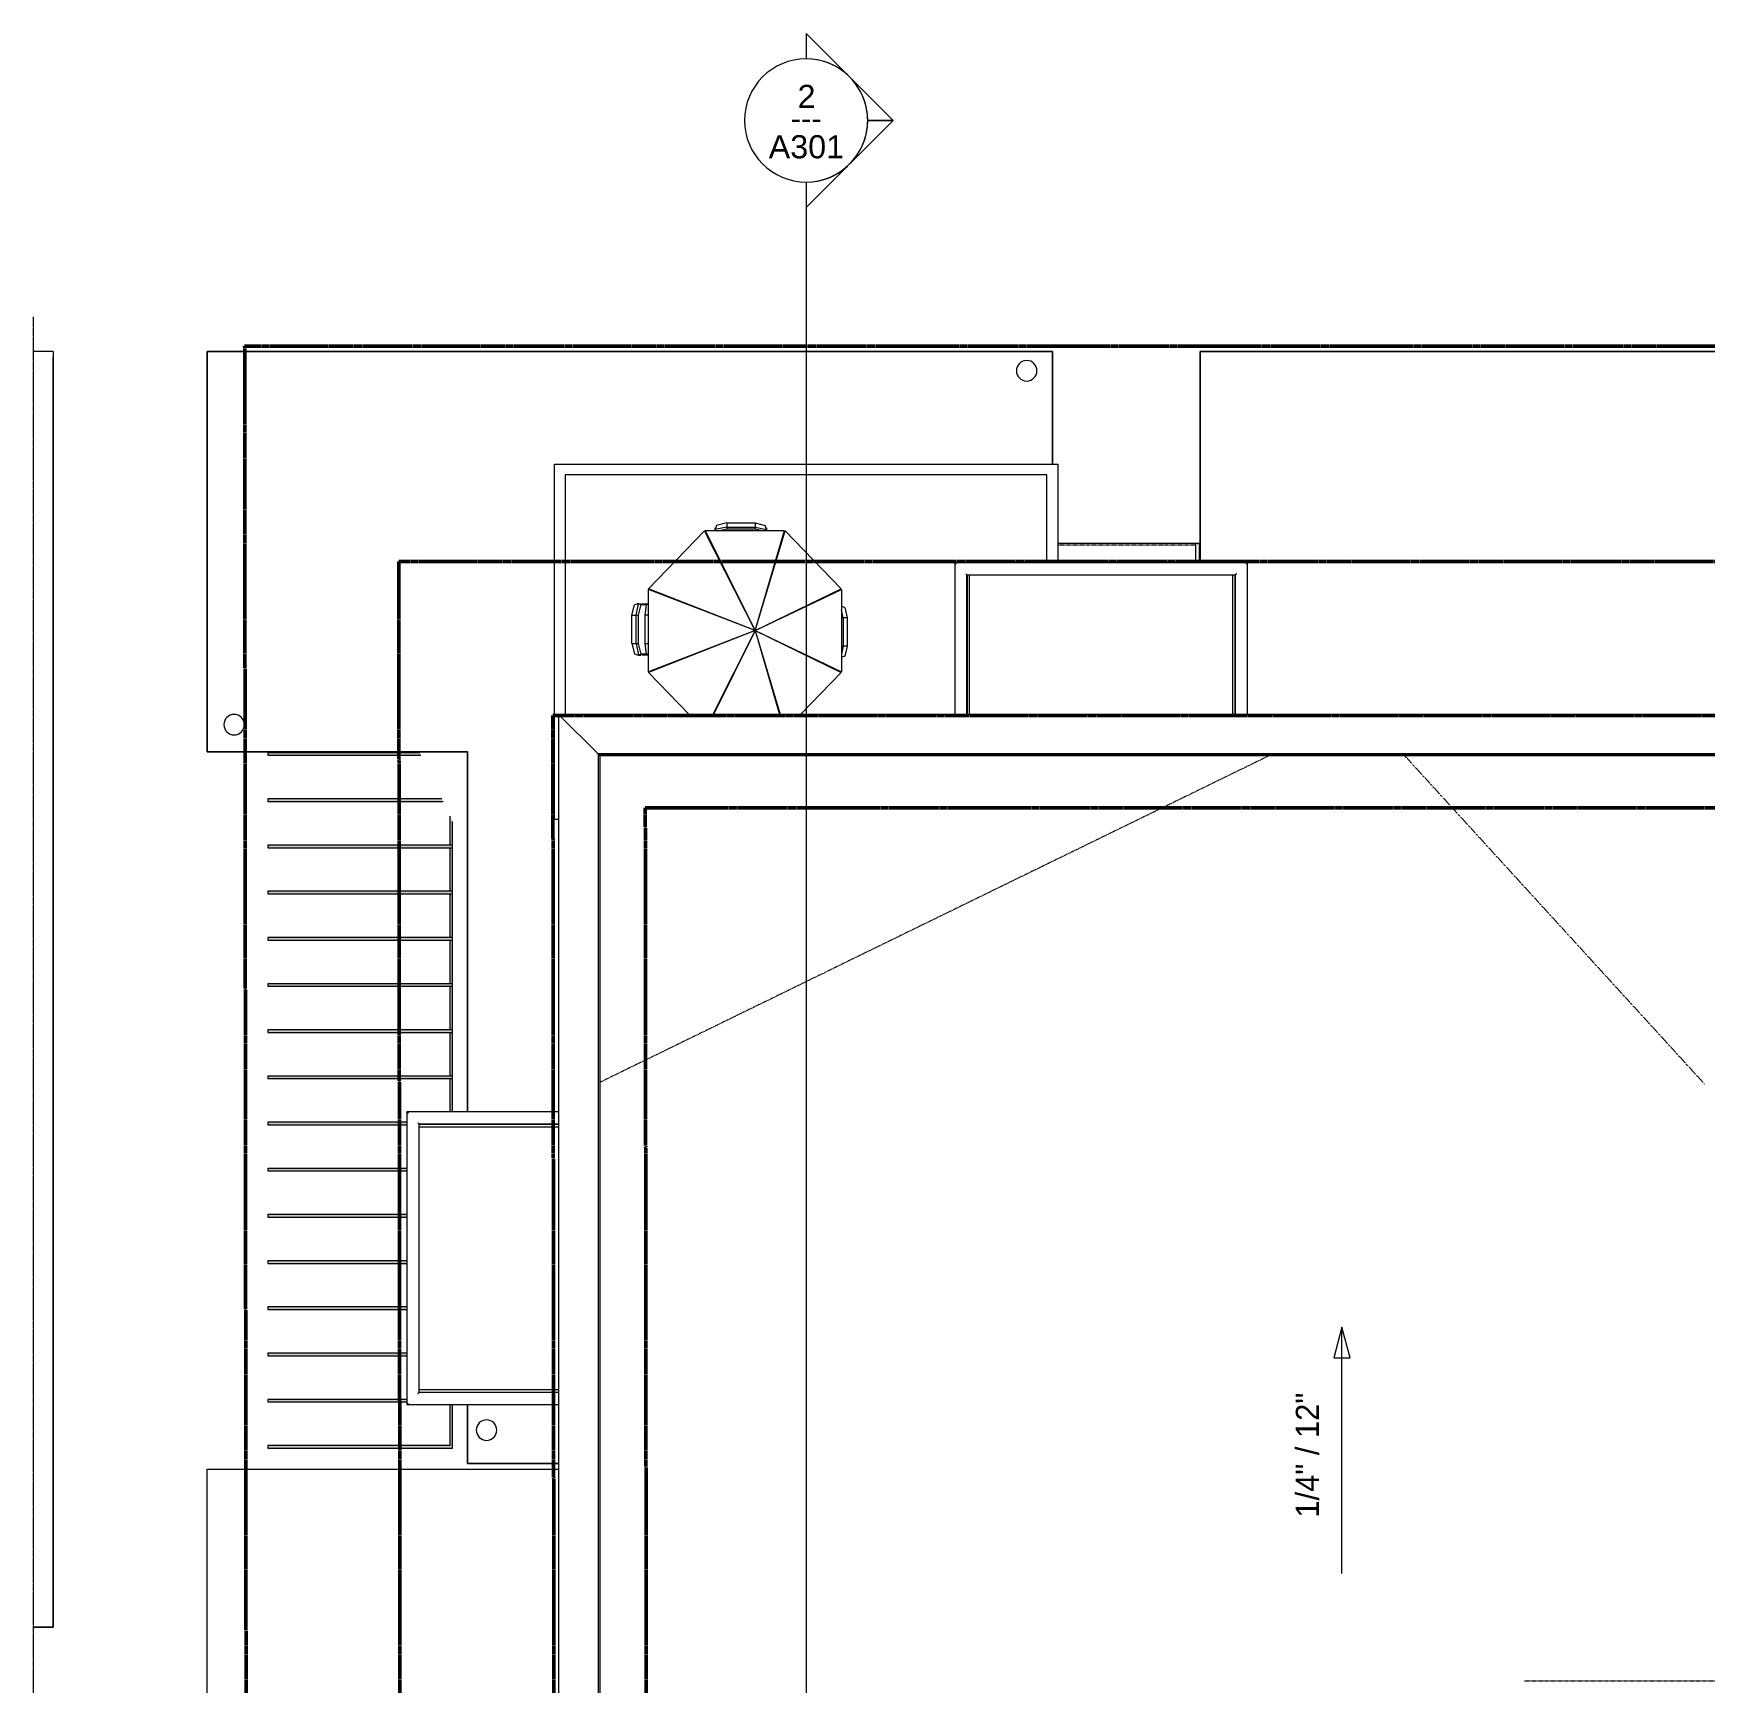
# Model space of a CAD drawing. Header units: inches. Extents: x -4250 to -935, y 9756 to 12395.
# Drawn here: x -4072 to -3420, y 11748 to 12391 of the extents above; entities that cross this region are included whole.
import ezdxf

# ---------------------------------------------------------------- set-up
doc = ezdxf.new("R2010")
doc.units = ezdxf.units.IN
doc.header["$MEASUREMENT"] = 0
for name, pattern in [('Aligning Line 1_8_', [0.25, 0.125, -0.125]), ('Dash 1_16_', [0.125, 0.0625, -0.0625]), ('Double Dash 3_8_', [1, 0.375, -0.125, 0.125, -0.125, 0.125, -0.125]), ('Overhead 1_16_', [0.101562, 0.0625, -0.039062])]:
    doc.linetypes.add(name, pattern=pattern)
for name, color, linetype, lineweight in [('0-2', 7, 'Continuous', 9), ('A-FLOR-HRAL', 11, 'Continuous', 9), ('A-GENM-1', 55, 'Continuous', 9), ('A-GENM-2', 7, 'Continuous', 9), ('A-ROOF-3', 7, 'Dash 1_16_', 9), ('A-WALL-2', 113, 'Continuous', 9), ('C-PROP-LINE', 91, 'Double Dash 3_8_', 50), ('C-TOPO', 7, 'Continuous', 9), ('E-LITE-EQPM', 33, 'Continuous', 9), ('G-ANNO-DIMS', 111, 'Continuous', 9), ('G-ANNO-SYMB-1', 147, 'Aligning Line 1_8_', 9), ('G-ANNO-SYMB-2', 111, 'Continuous', 9), ('G-IMPT', 8, 'Continuous', 9), ('S-STRS', 31, 'Continuous', 9), ('S-STRS-1', 31, 'Overhead 1_16_', 9)]:
    doc.layers.add(name, color=color, linetype=linetype, lineweight=lineweight)
doc.styles.add('Arial', font='arial.ttf', dxfattribs={"height": 9})
doc.styles.add('Century Gothic_1', font='ufonts.com_century-gothic.ttf', dxfattribs={"height": 9})

# ---------------------------------------------------------------- blocks, each defined once
blk = doc.blocks.new('Parking_Stall_Multiple - BIKE PARKING-1367944-FLOOR PLAN - ROOF')
at = {"layer": 'A-GENM-1'}
h = blk.add_hatch(color=256, dxfattribs=at)
h.paths.add_polyline_path([(72, 0), (0, 0), (0, -16.99), (1, -16.99), (1, -1), (72, -1)], flags=0)
h.paths.add_polyline_path([(36.5, -18.5), (17.78, -18.76), (17.78, -19), (72, -19)], flags=0)
h = blk.add_hatch(color=256, dxfattribs=at)
h.paths.add_polyline_path([(72, -18), (17.78, -18), (17.78, -18.76), (36.5, -18.5), (72, -19)], flags=0)
h.paths.add_polyline_path([(36.5, -36.5), (17.78, -36.76), (17.78, -37), (72, -37)], flags=0)
h = blk.add_hatch(color=256, dxfattribs=at)
h.paths.add_polyline_path([(17.78, -36), (17.78, -36.76), (36.5, -36.5), (72, -37), (72, -36), (20.96, -36)], flags=0)
h.paths.add_polyline_path([(36.5, -54.5), (17.78, -54.76), (17.78, -55), (72, -55), (60.64, -54.84)], flags=0)
h = blk.add_hatch(color=256, dxfattribs=at)
h.paths.add_polyline_path([(72, -54), (17.78, -54), (17.78, -54.76), (36.5, -54.5), (72, -55)], flags=0)
h.paths.add_polyline_path([(36.5, -72.5), (17.78, -72.76), (17.78, -73), (72, -73)], flags=0)
h = blk.add_hatch(color=256, dxfattribs=at)
h.paths.add_polyline_path([(17.78, -72), (17.78, -72.76), (36.5, -72.5), (72, -73), (72, -72), (20.96, -72)], flags=0)
h.paths.add_polyline_path([(36.5, -90.5), (17.78, -90.76), (17.78, -91), (72, -91)], flags=0)
h = blk.add_hatch(color=256, dxfattribs=at)
h.paths.add_polyline_path([(72, -90), (17.78, -90), (17.78, -90.76), (36.5, -90.5), (72, -91)], flags=0)
h.paths.add_polyline_path([(36.5, -108.5), (17.78, -108.76), (17.78, -109), (72, -109)], flags=0)
h = blk.add_hatch(color=256, dxfattribs=at)
h.paths.add_polyline_path([(29.34, -108), (17.78, -108), (17.78, -108.76), (36.5, -108.5), (72, -109), (72, -108)], flags=0)
h.paths.add_polyline_path([(36.5, -126.5), (17.78, -126.76), (17.78, -127), (72, -127)], flags=0)
h = blk.add_hatch(color=256, dxfattribs=at)
h.paths.add_polyline_path([(72, -126), (17.78, -126), (17.78, -126.76), (36.5, -126.5), (72, -127)], flags=0)
h.paths.add_polyline_path([(1, -145), (72, -145), (36.5, -144.5), (12.47, -144.84)], flags=0)
h.paths.add_polyline_path([(0, -144), (0.05, -144.95), (0, -145), (1, -145), (0.5, -144.5)], flags=0)
h.paths.add_polyline_path([(0.28, -131.04), (0, -131.04), (0, -144), (1, -144), (1, -131.04)], flags=0)
h = blk.add_hatch(color=256, dxfattribs=at)
h.paths.add_polyline_path([(72, -144), (0, -144), (1, -145), (36.5, -144.5), (72, -145)], flags=0)
h.paths.add_polyline_path([(0, -144), (0, -145), (0.05, -144.95)], flags=0)
h.paths.add_polyline_path([(1, -163), (72, -163), (36.5, -162.5), (29.34, -162.6)], flags=0)
h.paths.add_polyline_path([(0, -162), (0, -163), (1, -163), (0.5, -162.5)], flags=0)
h.paths.add_polyline_path([(0, -145), (0, -162), (1, -162), (1, -145), (0.06, -145)], flags=0)
h = blk.add_hatch(color=256, dxfattribs=at)
h.paths.add_polyline_path([(72, -162), (0, -162), (1, -163), (36.5, -162.5), (72, -163)], flags=0)
h.paths.add_polyline_path([(1, -181), (72, -181), (36.5, -180.5), (29.34, -180.6)], flags=0)
h.paths.add_polyline_path([(0, -180), (0.05, -180.95), (0, -181), (1, -181), (0.5, -180.5)], flags=0)
h.paths.add_polyline_path([(1, -163), (0, -163), (0, -180), (1, -180), (1, -164.86)], flags=0)
h = blk.add_hatch(color=256, dxfattribs=at)
h.paths.add_polyline_path([(72, -180), (0, -180), (1, -181), (36.5, -180.5), (72, -181)], flags=0)
h.paths.add_polyline_path([(0, -180), (0, -181), (0.05, -180.95)], flags=0)
h.paths.add_polyline_path([(1, -199), (72, -199), (36.5, -198.5), (29.34, -198.6)], flags=0)
h.paths.add_polyline_path([(0, -198), (0, -199), (1, -199), (0.5, -198.5)], flags=0)
h.paths.add_polyline_path([(1, -181), (0, -181), (0, -198), (1, -198)], flags=0)
h = blk.add_hatch(color=256, dxfattribs=at)
h.paths.add_polyline_path([(0, -198), (1, -199), (36.5, -198.5), (72, -199), (72, -198), (29.34, -198)], flags=0)
h.paths.add_polyline_path([(1, -217), (72, -217), (36.5, -216.5), (29.34, -216.6)], flags=0)
h.paths.add_polyline_path([(0, -216), (0.05, -216.95), (0, -217), (1, -217), (0.44, -216.44)], flags=0)
h.paths.add_polyline_path([(1, -199), (0, -199), (0, -216), (1, -216), (1, -204.29)], flags=0)
h = blk.add_hatch(color=256, dxfattribs=at)
h.paths.add_polyline_path([(29.34, -216), (0, -216), (1, -217), (36.5, -216.5), (72, -217), (72, -216)], flags=0)
h.paths.add_polyline_path([(0, -216), (0, -217), (0.05, -216.95), (0.03, -216.53)], flags=0)
h.paths.add_polyline_path([(1, -235), (72, -235), (36.5, -234.5), (4.09, -234.96)], flags=0)
h.paths.add_polyline_path([(0, -234), (0.05, -234.95), (0, -235), (1, -235), (0.5, -234.5)], flags=0)
h.paths.add_polyline_path([(1, -217), (0, -217), (0, -234), (1, -234), (1, -221.43)], flags=0)
h = blk.add_hatch(color=256, dxfattribs=at)
h.paths.add_polyline_path([(13.52, -234), (0, -234), (1, -235), (36.5, -234.5), (72, -235), (72, -234), (24.82, -234)], flags=0)
h.paths.add_polyline_path([(0, -234), (0, -235), (0.05, -234.95), (0.04, -234.64)], flags=0)
h.paths.add_polyline_path([(0.06, -235), (0, -235), (0, -244.26), (1, -246.35), (1, -235)], flags=0)
h.paths.add_polyline_path([(36.5, -252.5), (4.17, -252.96), (4.19, -253), (72, -253), (48.61, -252.67)], flags=0)
h = blk.add_hatch(color=256, dxfattribs=at)
h.paths.add_polyline_path([(72, -252), (3.71, -252), (4.17, -252.96), (36.5, -252.5), (72, -253)], flags=0)
h.paths.add_polyline_path([(72, -270), (12.33, -270), (12.81, -271), (72, -271)], flags=0)
at = {"layer": 'A-GENM-2'}
for p, q in [((72, 0), (0, 0)), ((0, 0), (0, -16.99)), ((72, -1), (72, 0)), ((1, -16.99), (1, -1)), ((1, -1), (72, -1)), ((72, -18), (17.78, -18)), ((72, -18), (17.78, -18)), ((17.78, -19), (72, -19)), ((17.78, -19), (72, -19)), ((72, -19), (72, -18)), ((72, -19), (72, -18)), ((72, -36), (17.78, -36)), ((72, -36), (17.78, -36)), ((17.78, -37), (72, -37)), ((17.78, -37), (72, -37)), ((72, -37), (72, -36)), ((72, -37), (72, -36)), ((72, -54), (17.78, -54)), ((72, -54), (17.78, -54)), ((17.78, -55), (72, -55)), ((17.78, -55), (72, -55)), ((72, -55), (72, -54)), ((72, -55), (72, -54)), ((72, -72), (17.76, -72)), ((72, -72), (17.76, -72)), ((17.76, -73), (72, -73)), ((17.76, -73), (72, -73)), ((72, -73), (72, -72)), ((72, -73), (72, -72)), ((72, -90), (17.77, -90)), ((72, -90), (17.77, -90)), ((17.77, -91), (72, -91)), ((17.77, -91), (72, -91)), ((72, -91), (72, -90)), ((72, -91), (72, -90)), ((72, -108), (17.78, -108)), ((72, -108), (17.78, -108)), ((17.78, -109), (72, -109)), ((17.78, -109), (72, -109)), ((72, -109), (72, -108)), ((72, -109), (72, -108)), ((72, -126), (17.78, -126)), ((72, -126), (17.78, -126)), ((17.78, -127), (72, -127)), ((17.78, -127), (72, -127)), ((72, -127), (72, -126)), ((72, -127), (72, -126)), ((0, -131.04), (0, -145)), ((1, -144), (1, -131.04)), ((72, -144), (0, -144)), ((0, -144), (0, -163)), ((0, -145), (72, -145)), ((72, -144), (1, -144)), ((1, -162), (1, -145)), ((1, -145), (72, -145)), ((72, -145), (72, -144)), ((72, -145), (72, -144)), ((72, -162), (0, -162)), ((0, -162), (0, -181)), ((72, -162), (1, -162)), ((72, -163), (72, -162)), ((72, -163), (72, -162)), ((0, -163), (72, -163)), ((1, -180), (1, -163)), ((1, -163), (72, -163)), ((72, -180), (0, -180)), ((0, -180), (0, -199)), ((0, -181), (72, -181)), ((72, -180), (1, -180)), ((1, -198), (1, -181)), ((1, -181), (72, -181)), ((72, -181), (72, -180)), ((72, -181), (72, -180)), ((72, -198), (0, -198)), ((0, -198), (0, -217)), ((0, -199), (72, -199)), ((72, -198), (1, -198)), ((1, -216), (1, -199)), ((1, -199), (72, -199)), ((72, -199), (72, -198)), ((72, -199), (72, -198)), ((72, -216), (0, -216)), ((0, -216), (0, -235)), ((0, -217), (72, -217)), ((72, -216), (1, -216)), ((1, -234), (1, -217)), ((1, -217), (72, -217)), ((72, -217), (72, -216)), ((72, -217), (72, -216)), ((72, -234), (0, -234)), ((0, -234), (0, -244.26)), ((72, -234), (1, -234)), ((72, -235), (72, -234)), ((72, -235), (72, -234)), ((0, -235), (72, -235)), ((1, -246.35), (1, -235)), ((1, -235), (72, -235)), ((72, -252), (3.71, -252)), ((72, -252), (3.71, -252)), ((4.19, -253), (72, -253)), ((4.19, -253), (72, -253)), ((72, -253), (72, -252)), ((72, -253), (72, -252)), ((72, -270), (12.33, -270)), ((12.81, -271), (72, -271)), ((72, -271), (72, -270))]:
    blk.add_line(p, q, dxfattribs=at)
blk = doc.blocks.new('Outdoor Table01 - 02ZUTB01_dwg-V3-FLOOR PLAN - ROOF')
at = {"layer": 'G-IMPT'}
for p, q in [((-11, 40.99), (-11.5, 39.37)), ((-7, 40.37), (-11.5, 39.37)), ((-11.42, 39.62), (-11.5, 40)), ((-11.5, 39.5), (-11.5, 40)), ((-11.49, 39.42), (-11.5, 39.5)), ((-11.5, 39.37), (-11.5, 39)), ((-11.42, 39), (-11.46, 39.24)), ((-7, 41.99), (-11, 40.99)), ((-7, 39.5), (-9.25, 39)), ((-7, 41.99), (4, 41.99)), ((-7, 41.99), (-7, 40.37)), ((-7, 40.37), (4, 40.37)), ((-7, 40.37), (-7, 39.5)), ((4, 39.5), (-7, 39.5)), ((4, 41.99), (8, 40.99)), ((4, 41.99), (4, 40.37)), ((4, 40.37), (8.5, 39.37)), ((4, 40.37), (4, 39.5)), ((6.25, 39), (4, 39.5)), ((8.5, 39.37), (8, 40.99)), ((8.5, 40), (8.42, 39.62)), ((8.46, 39.24), (8.42, 39)), ((8.5, 39.5), (8.49, 39.42)), ((8.5, 39.5), (8.5, 40)), ((8.5, 39.37), (8.5, 39)), ((-37.47, 16.26), (-15.64, 38.89)), ((4, 0), (-15.64, 38.89)), ((-15.38, 39), (4, 0)), ((-15.38, 39), (15.49, 39)), ((4, 0), (15.49, 39)), ((4, 0), (15.74, 38.89)), ((15.74, 38.89), (37.57, 16.26)), ((-11.5, 30.7), (-11.5, 31.19)), ((-7.56, 23.27), (-7.74, 23.24)), ((10.22, 20.61), (10.1, 20.71)), ((4, 0), (-37.57, 16)), ((-37.57, -16), (-37.57, 16)), ((4, 0), (-37.47, 16.26)), ((4, 0), (37.57, 16.26)), ((4, 0), (37.68, 16)), ((37.68, 16), (37.68, -16)), ((-43.99, 6), (-42.99, 10)), ((-41.37, 10.5), (-42.99, 10)), ((-42.37, 6), (-41.37, 10.5)), ((-41.5, 10.5), (-42, 10.5)), ((-42, 10.5), (-41.62, 10.42)), ((-41.42, 10.49), (-41.5, 10.5)), ((-40.56, 10.23), (-41.5, 6)), ((-41.37, 10.5), (-40.5, 10.5)), ((-38.5, 10), (-41.24, 10.46)), ((-40.56, 10.21), (-39.5, 10)), ((-40.5, 10.5), (-40.54, 10.34)), ((-39.7, 10.2), (-40, 10.5)), ((-40, 10.5), (-39, 10.5)), ((-38.5, 10), (-39.5, 10)), ((-38.5, 10), (-39, 10.5)), ((-39, 10.5), (-37.57, 10.5)), ((-39, 10.5), (-37.57, 10.5)), ((-38.5, 10), (-39, 6)), ((-37.57, 10.31), (-38.5, 10)), ((-23.32, 10.71), (-23.39, 10.54)), ((20.51, 7.84), (20.45, 7.97)), ((23.61, 9.5), (24, 9.5)), ((37.68, 9.44), (38, 9.5)), ((37.68, 9.5), (38, 9.5)), ((38.99, 9), (37.68, 9.4)), ((38.37, 5), (37.68, 8.11)), ((38.99, 9), (39.99, 5)), ((-43.99, -5), (-43.99, 6)), ((-43.99, 6), (-42.37, 6)), ((-42.37, -5), (-42.37, 6)), ((-42.37, 6), (-41.5, 6)), ((-41.5, 6), (-41.5, -5)), ((-39, 6), (-39, -5)), ((-37.57, 6), (-39, 6)), ((4, 0), (-37.57, -16)), ((4, 0), (-37.47, -16.26)), ((4, 0), (-12.48, -32.64)), ((4, 0), (-12.22, -32.64)), ((4, 0), (13.61, -32.64)), ((4, 0), (37.68, -16)), ((4, 0), (37.57, -16.26)), ((4, 0), (13.85, -32.64)), ((38.37, 5), (37.68, 5)), ((39.99, 5), (38.37, 5)), ((38.37, 5), (38.37, -6)), ((39.99, 5), (39.99, -6)), ((-43.99, -5), (-42.99, -9)), ((-43.99, -5), (-42.37, -5)), ((-42.37, -5), (-41.37, -9.5)), ((-42.37, -5), (-41.5, -5)), ((-41.5, -5), (-40.56, -9.23)), ((-39, -5), (-38.5, -9)), ((-39, -5), (-37.57, -5)), ((38.37, -6), (37.68, -9.11)), ((38.37, -6), (37.68, -6)), ((39.99, -6), (38.37, -6)), ((39.99, -6), (38.99, -10)), ((-42.99, -9), (-41.37, -9.5)), ((-41.62, -9.42), (-42, -9.5)), ((-41.5, -9.5), (-42, -9.5)), ((-41.42, -9.49), (-41.5, -9.5)), ((-41.37, -9.5), (-40.5, -9.5)), ((-38.5, -9), (-41.24, -9.46)), ((-39.5, -9), (-40.56, -9.21)), ((-40.54, -9.34), (-40.5, -9.5)), ((-40, -9.5), (-39.7, -9.2)), ((-39, -9.5), (-40, -9.5)), ((-39.5, -9), (-38.5, -9)), ((-39, -9.5), (-38.5, -9)), ((-37.57, -9.5), (-39, -9.5)), ((-37.57, -9.5), (-39, -9.5)), ((-37.57, -9.31), (-38.5, -9)), ((-23.39, -10.54), (-23.32, -10.71)), ((20.45, -7.97), (20.51, -7.84)), ((25.68, -10.5), (26.1, -10.5)), ((38.99, -10), (37.68, -10.4)), ((38, -10.5), (37.68, -10.44)), ((37.68, -10.5), (38, -10.5)), ((-21.67, -32.64), (-37.47, -16.26)), ((37.57, -16.26), (21.78, -32.64)), ((-8, -23.77), (-8, -24.14)), ((-7.74, -23.24), (-7.56, -23.27)), ((10.1, -20.71), (10.22, -20.61))]:
    blk.add_line(p, q, dxfattribs=at)

msp = doc.modelspace()

# ---------------------------------------------------------------- linework, layer by layer
at = {"layer": 'A-FLOR-HRAL'}
for p, q in [((-3618.87, 12191.79), (-3618.87, 12184.2)), ((-3617.37, 12191.79), (-3618.87, 12191.79)), ((-3618.87, 12191.79), (-3618.87, 12184.2)), ((-3617.37, 12184.2), (-3617.37, 12191.79)), ((-3617.37, 12191.79), (-3617.37, 12184.2)), ((-3598.7, 12184.2), (-3712.75, 12184.2)), ((-3712.75, 12184.2), (-3712.75, 12125.15)), ((-3598.7, 12125.15), (-3598.7, 12184.2)), ((-3708.02, 12179.48), (-3603.42, 12179.48)), ((-3708.02, 12125.15), (-3708.02, 12179.48)), ((-3603.42, 12179.48), (-3603.42, 12125.15)), ((-3867.29, 11970.23), (-3926.34, 11970.23)), ((-3926.34, 11970.23), (-3926.34, 11856.18)), ((-3921.61, 11965.5), (-3867.29, 11965.5)), ((-3921.61, 11860.9), (-3921.61, 11965.5)), ((-3867.29, 11860.9), (-3921.61, 11860.9)), ((-3926.34, 11856.18), (-3867.29, 11856.18))]:
    msp.add_line(p, q, dxfattribs=at)
at = {"layer": 'A-FLOR-HRAL', "flags": 128}
msp.add_lwpolyline([(-3618.21, 12191.79), (-3618.12, 12191.79), (-3618.04, 12191.79)], dxfattribs=at)
at = {"layer": 'A-FLOR-HRAL'}
for points, knots in [([(-3712.75, 12184.2), (-3712.75, 12184.2), (-3712.74, 12184.19), (-3712.71, 12184.17), (-3712.69, 12184.14), (-3712.66, 12184.11), (-3712.63, 12184.08), (-3712.6, 12184.06), (-3712.56, 12184.02), (-3712.52, 12183.97), (-3712.49, 12183.94), (-3712.45, 12183.9), (-3712.38, 12183.83), (-3712.32, 12183.77), (-3712.28, 12183.73)], [0, 0, 0, 0, 0.166667, 0.25, 0.333333, 0.416667, 0.458333, 0.5, 0.583333, 0.666667, 0.708333, 0.75, 0.833333, 1, 1, 1, 1]), ([(-3598.7, 12184.2), (-3598.7, 12184.2), (-3598.71, 12184.19), (-3598.73, 12184.17), (-3598.76, 12184.14), (-3598.79, 12184.11), (-3598.82, 12184.08), (-3598.84, 12184.06), (-3598.88, 12184.02), (-3598.93, 12183.97), (-3598.96, 12183.94), (-3599, 12183.9), (-3599.07, 12183.83), (-3599.13, 12183.77), (-3599.17, 12183.73)], [0, 0, 0, 0, 0.166667, 0.25, 0.333333, 0.416667, 0.458333, 0.5, 0.583333, 0.666667, 0.708333, 0.75, 0.833333, 1, 1, 1, 1]), ([(-3708.5, 12179.95), (-3708.45, 12179.91), (-3708.39, 12179.85), (-3708.32, 12179.77), (-3708.27, 12179.72), (-3708.23, 12179.69), (-3708.2, 12179.65), (-3708.17, 12179.62), (-3708.14, 12179.59), (-3708.12, 12179.57), (-3708.09, 12179.54), (-3708.06, 12179.51), (-3708.03, 12179.49), (-3708.02, 12179.48), (-3708.02, 12179.48)], [0, 0, 0, 0, 0.166667, 0.25, 0.333333, 0.375, 0.416667, 0.5, 0.541667, 0.583333, 0.666667, 0.75, 0.833333, 1, 1, 1, 1]), ([(-3602.95, 12179.95), (-3602.99, 12179.91), (-3603.05, 12179.85), (-3603.13, 12179.77), (-3603.18, 12179.72), (-3603.21, 12179.69), (-3603.25, 12179.65), (-3603.28, 12179.62), (-3603.31, 12179.59), (-3603.33, 12179.57), (-3603.36, 12179.54), (-3603.39, 12179.51), (-3603.42, 12179.49), (-3603.42, 12179.48), (-3603.42, 12179.48)], [0, 0, 0, 0, 0.166667, 0.25, 0.333333, 0.375, 0.416667, 0.5, 0.541667, 0.583333, 0.666667, 0.75, 0.833333, 1, 1, 1, 1]), ([(-3926.34, 11970.23), (-3926.34, 11970.23), (-3926.33, 11970.22), (-3926.3, 11970.19), (-3926.27, 11970.16), (-3926.25, 11970.14), (-3926.22, 11970.11), (-3926.19, 11970.08), (-3926.15, 11970.04), (-3926.11, 11970), (-3926.07, 11969.96), (-3926.03, 11969.93), (-3925.97, 11969.86), (-3925.91, 11969.8), (-3925.86, 11969.75)], [0, 0, 0, 0, 0.166667, 0.25, 0.333333, 0.416667, 0.458333, 0.5, 0.583333, 0.666667, 0.708333, 0.75, 0.833333, 1, 1, 1, 1]), ([(-3922.08, 11965.97), (-3922.04, 11965.93), (-3921.98, 11965.87), (-3921.9, 11965.79), (-3921.86, 11965.75), (-3921.82, 11965.71), (-3921.79, 11965.68), (-3921.76, 11965.65), (-3921.73, 11965.62), (-3921.7, 11965.59), (-3921.67, 11965.56), (-3921.65, 11965.54), (-3921.62, 11965.51), (-3921.61, 11965.5), (-3921.61, 11965.5)], [0, 0, 0, 0, 0.166667, 0.25, 0.333333, 0.375, 0.416667, 0.5, 0.541667, 0.583333, 0.666667, 0.75, 0.833333, 1, 1, 1, 1]), ([(-3922.08, 11860.43), (-3922.04, 11860.47), (-3921.98, 11860.53), (-3921.9, 11860.61), (-3921.86, 11860.66), (-3921.82, 11860.69), (-3921.79, 11860.73), (-3921.76, 11860.76), (-3921.73, 11860.78), (-3921.7, 11860.81), (-3921.67, 11860.84), (-3921.65, 11860.87), (-3921.62, 11860.89), (-3921.61, 11860.9), (-3921.61, 11860.9)], [0, 0, 0, 0, 0.166667, 0.25, 0.333333, 0.375, 0.416667, 0.5, 0.541667, 0.583333, 0.666667, 0.75, 0.833333, 1, 1, 1, 1]), ([(-3926.34, 11856.18), (-3926.34, 11856.18), (-3926.33, 11856.19), (-3926.3, 11856.21), (-3926.27, 11856.24), (-3926.25, 11856.27), (-3926.22, 11856.29), (-3926.19, 11856.32), (-3926.15, 11856.36), (-3926.11, 11856.4), (-3926.07, 11856.44), (-3926.04, 11856.48), (-3925.97, 11856.55), (-3925.9, 11856.61), (-3925.86, 11856.65)], [0, 0, 0, 0, 0.166667, 0.25, 0.333333, 0.416667, 0.458333, 0.5, 0.583333, 0.666667, 0.708333, 0.75, 0.833333, 1, 1, 1, 1])]:
    msp.add_open_spline(points, degree=3, knots=knots, dxfattribs=at)
at = {"layer": 'A-ROOF-3'}
for p, q in [((-3590.33, 12108.98), (-3851.11, 11981.74)), ((-3420.44, 11981.08), (-3537.29, 12108.98)), ((-3490.62, 11748.44), (-3407.67, 11748.44))]:
    msp.add_line(p, q, dxfattribs=at)
at = {"layer": 'A-WALL-2'}
for p, q in [((-3868.85, 12222.71), (-3672.6, 12222.71)), ((-3868.85, 12084.34), (-3868.85, 12222.71)), ((-3676.85, 12218.46), (-3864.6, 12218.46)), ((-3864.6, 12218.46), (-3864.6, 12125.15)), ((-3676.85, 12184.2), (-3676.85, 12218.46)), ((-3672.6, 12222.71), (-3672.6, 12184.2)), ((-3707.98, 12179.48), (-3707.98, 12125.15)), ((-3706.98, 12125.15), (-3706.98, 12179.48)), ((-3604.49, 12179.48), (-3604.49, 12125.15)), ((-3603.49, 12125.15), (-3603.49, 12179.48)), ((-3851.85, 12109.71), (-3867.29, 12125.15)), ((-2061.36, 12125.15), (-3867.29, 12125.15)), ((-3867.29, 12125.15), (-3851.85, 12109.71)), ((-3867.29, 12125.15), (-3867.29, 9973.63)), ((-2076.8, 12109.71), (-3851.85, 12109.71)), ((-3851.85, 12109.71), (-3851.85, 9989.07)), ((-3851.63, 12109.49), (-2077.02, 12109.49)), ((-3851.63, 9989.29), (-3851.63, 12109.49)), ((-3851.11, 12108.98), (-3851.59, 12109.45)), ((-3851.59, 12109.45), (-3851.11, 12108.98)), ((-2077.53, 12108.98), (-3851.11, 12108.98)), ((-3851.11, 12108.98), (-3851.11, 9989.8)), ((-3868.85, 12084.34), (-3867.29, 12084.34)), ((-3867.29, 11965.44), (-3921.61, 11965.44)), ((-3921.61, 11964.44), (-3867.29, 11964.44)), ((-3867.29, 11861.95), (-3921.61, 11861.95)), ((-3921.61, 11860.95), (-3867.29, 11860.95))]:
    msp.add_line(p, q, dxfattribs=at)
at = {"layer": 'A-WALL-2', "flags": 128}
for points in [[(-3851.63, 12109.49), (-3851.63, 12109.5), (-3851.66, 12109.52), (-3851.69, 12109.56), (-3851.73, 12109.6), (-3851.79, 12109.65), (-3851.85, 12109.71)], [(-3851.85, 12109.71), (-3851.79, 12109.65), (-3851.73, 12109.6), (-3851.69, 12109.56), (-3851.66, 12109.52), (-3851.63, 12109.5), (-3851.63, 12109.49)], [(-3851.59, 12109.45), (-3851.61, 12109.47), (-3851.62, 12109.49), (-3851.63, 12109.49)], [(-3851.63, 12109.49), (-3851.62, 12109.49), (-3851.61, 12109.47), (-3851.59, 12109.45)]]:
    msp.add_lwpolyline(points, dxfattribs=at)
at = {"layer": 'C-PROP-LINE'}
for p, q in [((-3989.61, 12268.69), (-1926.88, 12268.69)), ((-3989.61, 12268.69), (-3987.01, 9767.34)), ((-3929.52, 12184.69), (-3927.1, 9853.17)), ((-3929.52, 12184.69), (-1926.88, 12184.69)), ((-3869.45, 12124.69), (-3867.12, 9890.98)), ((-3869.45, 12124.69), (-1926.88, 12124.69)), ((-3833.41, 12088.69), (-1926.88, 12088.69)), ((-3833.41, 12088.69), (-3830.99, 9768.08))]:
    msp.add_line(p, q, dxfattribs=at)
at = {"layer": 'C-TOPO'}
for p, q in [((-4064.23, 12266.59), (-4071.97, 12266.59)), ((-4064.23, 12266.59), (-4071.97, 12266.59)), ((-4064.23, 12266.59), (-4064.23, 12264.35)), ((-4064.23, 12266.59), (-4064.23, 12264.35)), ((-4064.23, 12245.76), (-4064.23, 12264.35)), ((-4064.23, 12264.35), (-4064.23, 12245.76)), ((-4001.71, 12266.59), (-4004.23, 12266.59)), ((-4004.23, 12266.59), (-4004.23, 12265.75)), ((-4004.23, 12265.75), (-4004.23, 12266.59)), ((-4004.23, 12266.59), (-4001.71, 12266.59)), ((-4004.23, 12265.75), (-4004.23, 12258.68)), ((-4004.23, 12258.68), (-4004.23, 12265.75)), ((-3998.5, 12266.59), (-4001.71, 12266.59)), ((-4001.71, 12266.59), (-3998.5, 12266.59)), ((-3996.8, 12266.59), (-3998.5, 12266.59)), ((-3998.5, 12266.59), (-3996.8, 12266.59)), ((-3996.35, 12266.59), (-3996.8, 12266.59)), ((-3996.8, 12266.59), (-3996.35, 12266.59)), ((-3994.29, 12266.59), (-3996.35, 12266.59)), ((-3996.35, 12266.59), (-3994.29, 12266.59)), ((-3990.28, 12266.59), (-3994.29, 12266.59)), ((-3994.29, 12266.59), (-3990.28, 12266.59)), ((-3675.4, 12266.59), (-3990.28, 12266.59)), ((-3990.28, 12266.59), (-3675.4, 12266.59)), ((-3674.72, 12266.59), (-3675.4, 12266.59)), ((-3675.4, 12266.59), (-3674.72, 12266.59)), ((-3674.72, 12265.82), (-3674.72, 12266.59)), ((-3674.72, 12266.59), (-3674.72, 12265.82)), ((-3674.72, 12222.71), (-3674.72, 12265.82)), ((-3674.72, 12265.82), (-3674.72, 12222.71)), ((-3508.92, 12266.59), (-3617.12, 12266.59)), ((-3617.12, 12266.59), (-3617.12, 12243.58)), ((-3617.12, 12243.58), (-3617.12, 12266.59)), ((-3617.12, 12266.59), (-3508.92, 12266.59)), ((-3449.55, 12266.59), (-3508.92, 12266.59)), ((-3508.92, 12266.59), (-3449.55, 12266.59)), ((-3397.05, 12266.59), (-3449.55, 12266.59)), ((-3449.55, 12266.59), (-3397.05, 12266.59)), ((-4004.23, 12258.68), (-4004.23, 12110.59)), ((-4004.23, 12110.59), (-4004.23, 12258.68)), ((-4064.23, 12176.01), (-4064.23, 12245.76)), ((-4064.23, 12245.76), (-4064.23, 12176.01)), ((-3617.12, 12243.58), (-3617.12, 12200.42)), ((-3617.12, 12200.42), (-3617.12, 12243.58)), ((-3617.12, 12200.42), (-3617.12, 12193.41)), ((-3617.12, 12193.41), (-3617.12, 12200.42)), ((-3617.12, 12193.41), (-3617.12, 12191.79)), ((-3617.12, 12191.79), (-3617.12, 12193.41)), ((-4064.23, 12021.23), (-4064.23, 12176.01)), ((-4064.23, 12176.01), (-4064.23, 12021.23)), ((-4004.23, 12110.59), (-3922.07, 12110.59)), ((-3922.07, 12110.59), (-4004.23, 12110.59)), ((-3922.07, 12110.59), (-3902.72, 12110.59)), ((-3902.72, 12110.59), (-3922.07, 12110.59)), ((-3902.72, 12110.59), (-3902.72, 12070.2)), ((-3902.72, 12070.2), (-3902.72, 12110.59)), ((-3902.72, 12070.2), (-3902.72, 12057.01)), ((-3902.72, 12057.01), (-3902.72, 12070.2)), ((-3902.72, 12057.01), (-3902.72, 11979.27)), ((-3902.72, 11979.27), (-3902.72, 12057.01)), ((-4064.23, 11985.99), (-4064.23, 12021.23)), ((-4064.23, 12021.23), (-4064.23, 11985.99)), ((-4064.23, 11922.37), (-4064.23, 11985.99)), ((-4064.23, 11985.99), (-4064.23, 11922.37)), ((-3902.72, 11979.27), (-3902.72, 11976.96)), ((-3902.72, 11976.96), (-3902.72, 11979.27)), ((-3902.72, 11976.96), (-3902.72, 11970.23)), ((-3902.72, 11970.23), (-3902.72, 11976.96)), ((-4064.23, 11875.08), (-4064.23, 11922.37)), ((-4064.23, 11922.37), (-4064.23, 11875.08)), ((-4064.23, 11837.19), (-4064.23, 11875.08)), ((-4064.23, 11875.08), (-4064.23, 11837.19)), ((-3902.72, 11856.18), (-3902.72, 11833.24)), ((-3902.72, 11833.24), (-3902.72, 11856.18)), ((-4064.23, 11769.36), (-4064.23, 11837.19)), ((-4064.23, 11837.19), (-4064.23, 11769.36)), ((-3902.72, 11833.24), (-3896.63, 11833.24)), ((-3896.63, 11833.24), (-3902.72, 11833.24)), ((-3896.63, 11833.24), (-3874.7, 11833.24)), ((-3874.7, 11833.24), (-3896.63, 11833.24)), ((-3874.7, 11833.24), (-3867.29, 11833.24)), ((-3867.29, 11833.24), (-3874.7, 11833.24)), ((-4004.25, 11793.09), (-4004.25, 11830.99)), ((-4004.25, 11830.99), (-3908.41, 11830.99)), ((-3908.41, 11830.99), (-3902.4, 11830.99)), ((-3902.4, 11830.99), (-3896.63, 11830.99)), ((-3896.63, 11830.99), (-3875.84, 11830.99)), ((-3875.84, 11830.99), (-3867.29, 11830.99)), ((-4004.25, 11776.81), (-4004.25, 11793.09)), ((-4004.25, 11748.18), (-4004.25, 11776.81)), ((-4071.97, 11769.36), (-4064.23, 11769.36)), ((-4064.23, 11769.36), (-4071.97, 11769.36)), ((-4004.25, 11571.67), (-4004.25, 11748.18))]:
    msp.add_line(p, q, dxfattribs=at)
at = {"layer": 'E-LITE-EQPM'}
for centre, start, end in [((-3684.72, 12259.08), 0, 180), ((-3684.72, 12259.08), 180, 0), ((-3993.72, 12121.15), 0, 180), ((-3993.72, 12121.15), 180, 0), ((-3895.31, 11846.19), 0, 180), ((-3895.31, 11846.19), 180, 0)]:
    msp.add_arc(centre, 4, start, end, dxfattribs=at)
at = {"layer": 'G-ANNO-DIMS'}
for p, q in [((-3561.82, 11886.32), (-3565.03, 11874.32)), ((-3558.6, 11874.32), (-3561.82, 11886.32)), ((-3561.82, 11790.32), (-3561.82, 11886.32)), ((-3565.03, 11874.32), (-3558.6, 11874.32))]:
    msp.add_line(p, q, dxfattribs=at)
at = {"layer": 'G-ANNO-SYMB-1'}
msp.add_line((-4071.96, 9756.49), (-4071.96, 12280.07), dxfattribs=at)
at = {"layer": 'G-ANNO-SYMB-2'}
for p, q in [((-3754.62, 12374.44), (-3770.72, 12390.54)), ((-3770.72, 12390.54), (-3770.72, 12380.63)), ((-3736.78, 12356.6), (-3753.75, 12373.57)), ((-3753.75, 12339.63), (-3736.78, 12356.6)), ((-3746.72, 12356.6), (-3736.78, 12356.6)), ((-3736.78, 12356.6), (-3746.72, 12356.6)), ((-3770.72, 12322.66), (-3754.62, 12338.76)), ((-3770.72, 12332.6), (-3770.72, 9814.53)), ((-3770.72, 12332.57), (-3770.72, 12322.66))]:
    msp.add_line(p, q, dxfattribs=at)
for centre, radius, start, end in [((-3770.72, 12356.63), 24, 90, 270), ((-3770.72, 12356.63), 24, 270, 90), ((-3770.72, 12356.6), 24.03, 47.9216, 90), ((-3770.72, 12356.6), 24, 0, 45), ((-3770.72, 12356.6), 24, 315, 0), ((-3770.72, 12356.6), 24.03, 270, 312.0784)]:
    msp.add_arc(centre, radius, start, end, dxfattribs=at)
at = {"layer": 'S-STRS'}
for p, q in [((-3618.87, 12191.79), (-3672.6, 12191.79)), ((-3617.12, 12191.79), (-3617.37, 12191.79)), ((-3617.12, 12191.79), (-3617.12, 12184.2))]:
    msp.add_line(p, q, dxfattribs=at)
at = {"layer": 'S-STRS-1'}
for p, q in [((-3618.87, 12191.04), (-3672.6, 12191.04)), ((-3617.12, 12191.04), (-3617.37, 12191.04))]:
    msp.add_line(p, q, dxfattribs=at)

# ---------------------------------------------------------------- block references
msp.add_blockref('Outdoor Table01 - 02ZUTB01_dwg-V3-FLOOR PLAN - ROOF', (-3794.64, 12157.79))
at = {"layer": '0-2', "rotation": 180}
msp.add_blockref('Parking_Stall_Multiple - BIKE PARKING-1367944-FLOOR PLAN - ROOF', (-3908.56, 11839.19), dxfattribs=at)

# ---------------------------------------------------------------- texts
at = {"layer": 'G-ANNO-DIMS', "insert": (-3579.8, 11812.1), "char_height": 9, "width": 62.9235, "attachment_point": 1, "rotation": 90, "line_spacing_factor": 0.984502, "style": 'Century Gothic_1', "bg_fill": 3, "box_fill_scale": 1.25, "bg_fill_color": 256, "bg_fill_true_color": 13158600, "bg_fill_transparency": 0}
msp.add_mtext('1/4" / 12"', dxfattribs=at)
at = {"layer": 'G-ANNO-SYMB-2', "char_height": 9, "attachment_point": 1}
for s, insert, width, style in [('2', (-3774.04, 12370.51), 8.484, 'Arial'), ('---', (-3776.7, 12362), 15.453, 'Century Gothic_1'), ('A301', (-3785.29, 12350.87), 35.754, 'Arial')]:
    msp.add_mtext(s, dxfattribs=dict(at, insert=insert, width=width, style=style))

doc.saveas('drawing.dxf')
